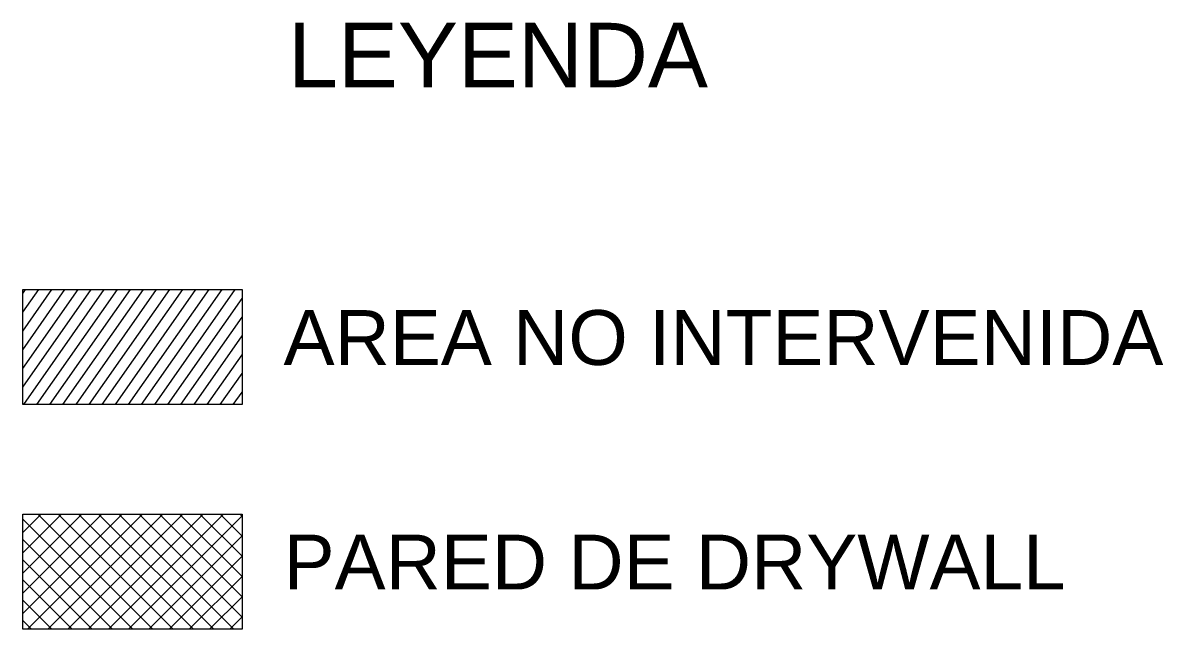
# Model space of a CAD drawing. Header units: millimetres. Extents: x 2107.8 to 2195.9, y 1780.6 to 1794.5.
# Drawn here: x 2157.718 to 2162.019, y 1780.582 to 1782.868 of the extents above; entities that cross this region are included whole.
import ezdxf

# ---------------------------------------------------------------- set-up
doc = ezdxf.new("R2010")
doc.units = ezdxf.units.MM
doc.layers.add('A-03 DISTRIBUCION PISO 7$0$AREA NO INTERVENIDA', color=8, linetype='Continuous', lineweight=5)
doc.layers.add('TEXTURAS', color=253, linetype='Continuous', lineweight=0)
doc.layers.add('AR_HATCH MUROS', color=8, linetype='Continuous')
doc.styles.add('A-03 DISTRIBUCION PISO 7$0$Standard', font='arial.ttf')

msp = doc.modelspace()

# ---------------------------------------------------------------- hatches: boundary and pattern name
at = {"layer": 'AR_HATCH MUROS', "lineweight": 0}
h = msp.add_hatch(dxfattribs=at)
h.set_pattern_fill('ANSI37', color=256, scale=0.017, style=0)
h.set_pattern_definition([(45, (355.273223, 267.189894), (-0.0381660885, 0.0381660885), []), (135, (355.273223, 267.189894), (-0.0381660885, -0.0381660885), [])])
h.paths.add_polyline_path([(2157.7179, 1781.016), (2158.5449, 1781.016), (2158.5449, 1780.5821), (2157.7179, 1780.5821)])
at = {"layer": 'TEXTURAS', "lineweight": 0}
h = msp.add_hatch(dxfattribs=at)
h.set_pattern_fill('LINE', color=251, scale=0.01275, angle=55)
h.set_pattern_definition([(55, (355.273223, 267.189894), (-0.0331602987, 0.0232190911), [])])
h.paths.add_polyline_path([(2157.7179, 1781.8624), (2158.5449, 1781.8624), (2158.5449, 1781.4285), (2157.7179, 1781.4285)])

# ---------------------------------------------------------------- linework, layer by layer
at = {"layer": 'A-03 DISTRIBUCION PISO 7$0$AREA NO INTERVENIDA'}
for points in [[(2157.7179, 1781.8624), (2158.5449, 1781.8624), (2158.5449, 1781.4285), (2157.7179, 1781.4285)], [(2157.7179, 1781.016), (2158.5449, 1781.016), (2158.5449, 1780.5821), (2157.7179, 1780.5821)]]:
    msp.add_lwpolyline(points, close=True, dxfattribs=at)

# ---------------------------------------------------------------- texts
at = {"layer": 'A-03 DISTRIBUCION PISO 7$0$AREA NO INTERVENIDA', "attachment_point": 1, "style": 'A-03 DISTRIBUCION PISO 7$0$Standard'}
for s, insert, char_height, width in [('{\\C251;LEYENDA}', (2158.7177, 1782.8677), 0.243, 18.309891), ('{\\C251;AREA NO INTERVENIDA}', (2158.7015, 1781.7847), 0.20655, 15.563407), ('{\\C251;PARED DE DRYWALL}', (2158.7015, 1780.9383), 0.20655, 15.563407)]:
    msp.add_mtext(s, dxfattribs=dict(at, insert=insert, char_height=char_height, width=width))

doc.saveas('drawing.dxf')
